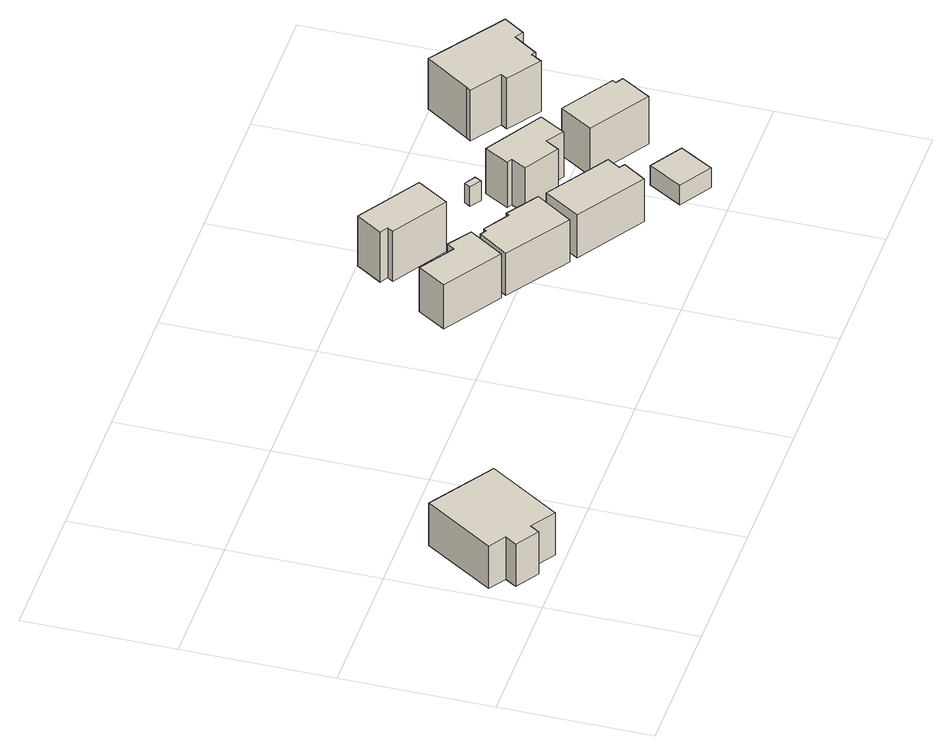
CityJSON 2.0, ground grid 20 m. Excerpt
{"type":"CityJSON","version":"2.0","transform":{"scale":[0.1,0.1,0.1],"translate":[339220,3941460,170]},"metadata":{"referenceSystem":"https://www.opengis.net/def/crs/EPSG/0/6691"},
"CityObjects":{
"building1":{"type":"Building","attributes":{"usage":"411","measuredHeight":7.9,"storeysAboveGround":2,"BuildingIDAttribute.prefecture":"14","BuildingIDAttribute.city":"14151","BuildingDetailAttribute.totalFloorArea":206.18,"BuildingDetailAttribute.buildingFootprintArea":103.09,"BuildingDetailAttribute.buildingStructureType":"601","BuildingDetailAttribute.buildingStructureOrgType":"1","BuildingDetailAttribute.orgUsage":"10","BuildingDetailAttribute.surveyYear":2015},"geometry":[{"type":"Solid","lod":"1","boundaries":[[[[0,1,2,3,4,5,6,7]],[[6,8,9,7]],[[5,10,8,6]],[[4,11,10,5]],[[3,12,11,4]],[[2,13,12,3]],[[1,14,13,2]],[[0,15,14,1]],[[7,9,15,0]],[[8,10,11,12,13,14,15,9]]]]}]},
"building2":{"type":"Building","attributes":{"usage":"413","measuredHeight":7.3,"storeysAboveGround":2,"BuildingIDAttribute.prefecture":"14","BuildingIDAttribute.city":"14151","BuildingDetailAttribute.totalFloorArea":75.67,"BuildingDetailAttribute.buildingFootprintArea":37.84,"BuildingDetailAttribute.buildingStructureType":"601","BuildingDetailAttribute.buildingStructureOrgType":"1","BuildingDetailAttribute.orgUsage":"30","BuildingDetailAttribute.surveyYear":2015},"geometry":[{"type":"Solid","lod":"1","boundaries":[[[[16,17,18,19,20,21]],[[20,22,23,21]],[[19,24,22,20]],[[18,25,24,19]],[[17,26,25,18]],[[16,27,26,17]],[[21,23,27,16]],[[22,24,25,26,27,23]]]]}]},
"building3":{"type":"Building","attributes":{"usage":"411","measuredHeight":7.5,"storeysAboveGround":2,"BuildingIDAttribute.prefecture":"14","BuildingIDAttribute.city":"14151","BuildingDetailAttribute.totalFloorArea":93.13,"BuildingDetailAttribute.buildingFootprintArea":46.57,"BuildingDetailAttribute.buildingStructureType":"601","BuildingDetailAttribute.buildingStructureOrgType":"1","BuildingDetailAttribute.orgUsage":"10","BuildingDetailAttribute.surveyYear":2015},"geometry":[{"type":"Solid","lod":"1","boundaries":[[[[28,29,30,31,32,33,34,35]],[[34,36,37,35]],[[33,38,36,34]],[[32,39,38,33]],[[31,40,39,32]],[[30,41,40,31]],[[29,42,41,30]],[[28,43,42,29]],[[35,37,43,28]],[[36,38,39,40,41,42,43,37]]]]}]},
"building4":{"type":"Building","attributes":{"usage":"411","measuredHeight":8.4,"storeysAboveGround":2,"BuildingIDAttribute.prefecture":"14","BuildingIDAttribute.city":"14151","BuildingDetailAttribute.totalFloorArea":78.84,"BuildingDetailAttribute.buildingFootprintArea":39.42,"BuildingDetailAttribute.buildingStructureType":"601","BuildingDetailAttribute.buildingStructureOrgType":"1","BuildingDetailAttribute.orgUsage":"10","BuildingDetailAttribute.surveyYear":2015},"geometry":[{"type":"Solid","lod":"1","boundaries":[[[[44,45,46,47,48,49]],[[48,50,51,49]],[[47,52,50,48]],[[46,53,52,47]],[[45,54,53,46]],[[44,55,54,45]],[[49,51,55,44]],[[50,52,53,54,55,51]]]]}]},
"building5":{"type":"Building","attributes":{"usage":"411","measuredHeight":7.3,"storeysAboveGround":2,"BuildingIDAttribute.prefecture":"14","BuildingIDAttribute.city":"14151","BuildingDetailAttribute.totalFloorArea":97.38,"BuildingDetailAttribute.buildingFootprintArea":48.69,"BuildingDetailAttribute.buildingStructureType":"601","BuildingDetailAttribute.buildingStructureOrgType":"1","BuildingDetailAttribute.orgUsage":"10","BuildingDetailAttribute.surveyYear":2015},"geometry":[{"type":"Solid","lod":"1","boundaries":[[[[56,57,58,59,60,61]],[[60,62,63,61]],[[59,64,62,60]],[[58,65,64,59]],[[57,66,65,58]],[[56,67,66,57]],[[61,63,67,56]],[[62,64,65,66,67,63]]]]}]},
"building6":{"type":"Building","attributes":{"BuildingIDAttribute.prefecture":"14","BuildingIDAttribute.city":"14151","BuildingDetailAttribute.surveyYear":2015},"geometry":[{"type":"Solid","lod":"1","boundaries":[[[[68,69,70,71]],[[70,72,73,71]],[[69,74,72,70]],[[68,75,74,69]],[[71,73,75,68]],[[72,74,75,73]]]]}]},
"building7":{"type":"Building","attributes":{"usage":"411","measuredHeight":7.7,"storeysAboveGround":2,"BuildingIDAttribute.prefecture":"14","BuildingIDAttribute.city":"14151","BuildingDetailAttribute.totalFloorArea":48.83,"BuildingDetailAttribute.buildingFootprintArea":24.41,"BuildingDetailAttribute.buildingStructureType":"601","BuildingDetailAttribute.buildingStructureOrgType":"1","BuildingDetailAttribute.orgUsage":"10","BuildingDetailAttribute.surveyYear":2015},"geometry":[{"type":"Solid","lod":"1","boundaries":[[[[76,77,78,79,80,81,82,83]],[[82,84,85,83]],[[81,86,84,82]],[[80,87,86,81]],[[79,88,87,80]],[[78,89,88,79]],[[77,90,89,78]],[[76,91,90,77]],[[83,85,91,76]],[[84,86,87,88,89,90,91,85]]]]}]},
"building8":{"type":"Building","attributes":{"BuildingIDAttribute.prefecture":"14","BuildingIDAttribute.city":"14151","BuildingDetailAttribute.surveyYear":2015},"geometry":[{"type":"Solid","lod":"1","boundaries":[[[[92,93,94,95]],[[94,96,97,95]],[[93,98,96,94]],[[92,99,98,93]],[[95,97,99,92]],[[96,98,99,97]]]]}]},
"building9":{"type":"Building","attributes":{"usage":"411","measuredHeight":7.7,"storeysAboveGround":2,"BuildingIDAttribute.prefecture":"14","BuildingIDAttribute.city":"14151","BuildingDetailAttribute.totalFloorArea":80.41,"BuildingDetailAttribute.buildingFootprintArea":40.2,"BuildingDetailAttribute.buildingStructureType":"601","BuildingDetailAttribute.buildingStructureOrgType":"1","BuildingDetailAttribute.orgUsage":"10","BuildingDetailAttribute.surveyYear":2015},"geometry":[{"type":"Solid","lod":"1","boundaries":[[[[100,101,102,103,104,105]],[[104,106,107,105]],[[103,108,106,104]],[[102,109,108,103]],[[101,110,109,102]],[[100,111,110,101]],[[105,107,111,100]],[[106,108,109,110,111,107]]]]}]},
"building10":{"type":"Building","attributes":{"measuredHeight":8.8,"BuildingIDAttribute.prefecture":"14","BuildingIDAttribute.city":"14151","BuildingDetailAttribute.surveyYear":2015},"geometry":[{"type":"Solid","lod":"1","boundaries":[[[[112,113,114,115,116,117,118,119,120,121,122]],[[121,123,124,122]],[[120,125,123,121]],[[119,126,125,120]],[[118,127,126,119]],[[117,128,127,118]],[[116,129,128,117]],[[115,130,129,116]],[[114,131,130,115]],[[113,132,131,114]],[[112,133,132,113]],[[122,124,133,112]],[[123,125,126,127,128,129,130,131,132,133,124]]]]}]}
},
"vertices":[
[64,162,19],[151,105,19],[89,10,19],[56,31,19],[48,19,19],[17,39,19],[27,54,19],[4,69,19],[27,54,84],[4,69,84],[17,39,84],[48,19,84],[56,31,84],[89,10,84],[151,105,84],[64,162,84],
[548,279,19],[579,258,19],[548,211,19],[471,261,19],[495,299,19],[541,269,19],[495,299,87],[541,269,87],[471,261,87],[548,211,87],[579,258,87],[548,279,87],
[591,246,20],[625,224,20],[628,228,20],[670,200,20],[637,151,20],[553,207,20],[580,247,20],[588,242,20],[580,247,85],[588,242,85],[553,207,85],[637,151,85],[670,200,85],[628,228,85],[625,224,85],[591,246,85],
[619,301,16],[546,347,16],[551,355,16],[540,361,16],[563,396,16],[646,343,16],[563,396,93],[646,343,93],[540,361,93],[551,355,93],[546,347,93],[619,301,93],
[751,122,19],[758,117,19],[738,87,19],[648,145,19],[679,193,19],[762,139,19],[679,193,85],[762,139,85],[648,145,85],[738,87,85],[758,117,85],[751,122,85],
[730,297,17],[725,288,17],[710,298,17],[715,306,17],[710,298,47],[715,306,47],[725,288,47],[730,297,47],
[816,239,17],[796,205,17],[773,220,17],[762,202,17],[716,230,17],[727,250,17],[720,254,17],[739,286,17],[720,254,87],[739,286,87],[727,250,87],[716,230,87],[762,202,87],[773,220,87],[796,205,87],[816,239,87],
[813,101,15],[856,74,15],[829,29,15],[786,56,15],[829,29,45],[786,56,45],[856,74,45],[813,101,45],
[908,176,14],[905,171,14],[915,165,14],[890,125,14],[811,176,14],[839,220,14],[811,176,87],[839,220,87],[890,125,87],[915,165,87],[905,171,87],[908,176,87],
[889,402,7],[988,334,7],[969,306,7],[958,313,7],[936,281,7],[931,284,7],[922,270,7],[878,300,7],[884,309,7],[844,336,7],[848,342,7],[844,336,85],[848,342,85],[884,309,85],[878,300,85],[922,270,85],[931,284,85],[936,281,85],[958,313,85],[969,306,85],[988,334,85],[889,402,85]
]}
